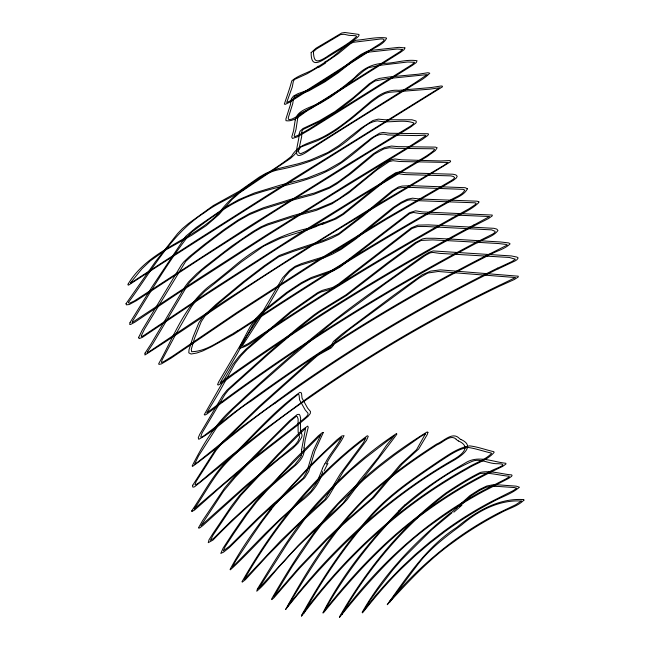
<?xml version="1.0" encoding="UTF-8"?>
<svg xmlns="http://www.w3.org/2000/svg" width="650" height="650" viewBox="0 0 650 650"><rect width="100%" height="100%" fill="white"/><g stroke="black" fill="none" stroke-linecap="round" stroke-linejoin="round"><path stroke-width="0.97" d="M322.709 471.543C319.694 483.446 311.667 493.285 301.982 500.581C276.014 521.357 254.629 547.592 230.344 569.814L230.059 569.514C241.223 548.308 255.726 528.515 270.303 509.364M322.562 468.406L316.818 482.601L310.976 491.164L280.02 519.261L265.428 533.374L232.278 567.336L235.503 561.194L251.948 536.347L262.08 521.617L271.627 509.104M326.349 464.092C331.029 453.879 339.341 445.608 344.061 435.63L341.77 436.012L336.838 439.944L311.716 464.051L275.665 502.929M324.992 463.734C329.412 454.317 337.22 446.428 341.551 437.288C318.175 457.145 297.286 480.001 276.835 502.881M399.051 510.697C369.606 541.377 342.127 574.933 322.839 612.942L323.497 612.788C353.714 575.543 386.262 539.695 425.612 511.761A428.537 406.388 -24.8 0 1 490.214 472.404L502.661 466.391L505.927 464.067L505.854 463.288C492.318 461.801 477.921 454.699 465.059 463.133C443.926 475.402 423.207 488.832 404.844 505.05M400.254 510.721C370.939 540.394 344.955 574.194 324.691 610.334C354.039 573.308 386.75 538.655 425.246 510.965A428.545 406.396 -24.8 0 1 489.84 471.616C494.268 468.544 512.574 463.677 495.983 463.686C488.085 463.458 480.244 458.12 472.339 461.289C447.858 471.754 426.164 488.434 405.738 505.391M459.509 506.35L470.876 496.023L479.806 490.295L486.07 487.281L490.815 486.338L498.387 486.452L514.183 487.532L516.734 488.239L513.337 490.563L491.083 501.743A357.906 339.406 -24.8 0 0 443.999 531.204L429.301 542.555L415.106 554.669L401.164 567.783L387.961 581.433L375.253 595.871L364.13 610.269L370.094 600.397L377.869 589.436L392.803 569.928L401.562 559.829L431.584 529.831L451.864 512.947M456.332 507.894L469.755 495.731L479.343 489.556L486.753 486.021L492.619 484.851L500.37 484.997L516.246 486.159L519.423 487.224C511.517 494.187 500.516 497.161 491.433 502.539A357.906 339.414 -24.8 0 0 444.364 531.992L429.666 543.343L415.472 555.457L401.529 568.571C387.424 582.343 374.782 597.48 362.513 612.861L362.148 612.332C384.28 573.438 416.057 540.702 450.718 512.744M221.999 401.497L206.765 412.848L218.676 392.998L235.024 363.504L240.963 355.777L247.252 349.237L291.273 312.122L317.663 293.678L321.206 291.915L331.581 289.031L338.991 284.749L412.043 228.459L417.674 226.541L426.376 226.525L491.595 229.881L495.137 231.327L494.715 232.668L492.757 234.041L476.962 242.019M222.422 402.252L206.854 414.082L204.929 415.049L204.238 414.684L232.773 364.528L239.029 356.371L245.814 349.318L290.526 311.594L317.541 292.727L322.359 290.339L332.597 287.511L338.089 284.31L411.352 227.849L417.909 225.127L428.545 224.884L493.862 228.312L496.803 229.109L497.949 230.531C493.171 237.014 483.901 238.55 477.279 242.832M234.65 412.189L204.132 435.663L201.939 437.019L200.728 437.084L202.02 433.046L224.884 394.542L228.581 389.878L269.563 353.161L298.773 328.177L313.812 316.176A78.252 27.958 -33.6 0 1 320.052 311.691M274.983 403.244C246.415 422.736 220.35 446.217 192.554 466.424L192.156 465.993C201.727 447.062 212.802 427.854 228.077 412.831C275.608 367.762 325.227 324.675 379.048 287.227L422.468 256.271L429.008 252.346L433.249 250.932L511.444 255.946L516.969 257.091L518.148 257.961L516.896 259.781L514.962 260.991L498.071 268.938M235.999 372.645L222.584 382.574L218.343 384.995L217.563 384.694L218.489 382.233L240.687 344.63L250.339 326.373L255.588 318.809L262.023 312.024L286.52 292.541L301.356 282.677L311.252 277.534L331.817 270.384L339.422 266.476L409.354 212.778L415.521 210.819L422.305 211.892L492.221 215.053L492.245 215.881L488.402 218.603L474.273 225.794M264.867 332.442L248.479 343.501L243.295 346.206L242.117 346.117L268.743 304.915L284.944 276.892L289.591 271.651L295.051 267.402L300.438 265.168L323.659 257.952L332.264 254.207L340.982 249.478L355.631 239.151L394.16 207.878L401.529 203.093L407.721 200.224L410.394 199.851L417.154 200.647L474.906 202.808L476.214 203.279L475.02 204.791L469.17 208.699L452.034 218.116M320.076 311.724L346.791 295.336L389.545 262.462L416.398 242.978L421.257 240.419L432.786 239.907L460.257 241.312L498.396 243.531L506.342 244.441L507.309 245.042L490.271 253.606M324.838 61.945C336.164 56.087 344.134 45.086 355.899 40.276C365.934 39.528 376.464 36.709 386.271 37.919L386.531 38.374C383.012 45.281 373.815 47.474 367.924 52.154L289.786 102.123L285.293 104.349L284.334 104.097C286.837 96.541 289.754 88.66 291.777 80.884C299.374 74.23 310.294 72.719 318.216 66.17M325.301 62.668L338.366 53.658L350.309 43.843L353.113 42.331L380.933 38.951L382.996 39.008L384.15 39.804L383.492 41.104L379.803 43.851L289.567 101.237L286.691 102.497L292.256 87.027L293.402 81.104L294.531 79.454L307.036 73.775L318.533 66.991M237.932 330.679L274.926 306.613C332.118 269.474 390.284 233.789 449.8 200.484C454.602 197.121 461.988 195.553 464.831 190.141L462.971 189.337L408.793 187.338L401.684 187.59L397.621 188.427L393.25 191.116L362.765 216.206L338.788 234.544L331.419 238.29L322.132 241.995L293.101 251.485L278.728 256.823L264.883 266.411L244.595 281.864L217.165 304.631L204.872 316.16L201.248 321.62L194.456 338.447L191.279 349.318L191.636 351.699C207.082 351.423 220.204 340.129 233.707 333.336M473.948 224.973L489.564 216.531L420.087 213.549L413.441 212.485L409.638 213.623L340.145 267.044L332.922 271.026L310.302 279.021L301.381 283.684L287.495 292.906L263.445 312L257.725 318.037L252.688 325.293L237.347 353.584L220.106 382.882L235.576 371.898A2172.869 2060.581 -24.8 0 1 473.915 224.908M490.579 254.426C496.901 250.705 504.92 249.137 510.096 243.872L508.763 242.938L500.638 241.987L462.467 239.72L434.964 238.282L426.059 238.266L422.402 238.956L415.326 242.613L388.204 262.308L345.93 294.864L319.459 311.098A81.599 29.315 -33.6 0 0 312.902 315.729L297.537 328.031L268.328 353.048L226.956 390.195L222.658 395.606L199.778 434.241L198.25 437.767L198.762 439.311C217.563 429.098 232.895 412.157 251.339 400.944A1649.879 1564.615 -24.8 0 1 490.531 254.337M497.754 268.125L512.054 261.511L515.385 259.196L509.177 257.449L439.782 253.386L432.851 252.419L430.211 252.85L425.587 255.279L385.092 283.855L333.271 322.002L289.039 358.881L259.919 384.507L233.236 409.029L219.229 423.581L198.567 455.91L194.577 464.067L197.527 462.304L242.101 426.652L291.062 390.707A1448.346 1373.499 -24.8 0 1 497.729 268.068M499.452 285.309L515.491 277.542L438.189 271.481L427.781 273.057L418.982 278.119L349.481 329.331L335.368 340.99L333.32 345.418L331.313 347.839L321.596 353.218A10.806 3.461 -35 0 0 316.201 356.744L260.366 406.429L221.853 443.373L216.036 450.385L196.276 481.236L194.943 484.713L196.032 484.721L199.168 482.609L228.743 457.681L260.642 432.453L309.522 396.581A1283.709 1217.369 -24.8 0 1 499.427 285.269M322.254 224.453L336.18 218.871L343.493 214.378L388.627 178.197L394.981 174.078L397.451 173.591L404.048 174.533L450.799 175.882L453.473 176.516L454.602 177.604L453.554 179.099L450.491 181.082L386.067 218.432L318.557 259.781L236.925 312.447L172.835 355.989L163.67 361.684L161.338 362.505L162.102 359.881L176.053 333.816L191.555 306.629L197.048 299.276L204.734 291.444L241.182 262.08L263.583 246.212L280.857 238.103L307.06 229.97M323.318 222.942L334.441 218.668L342.517 213.988L387.303 178.051L395.874 172.648L399.498 171.893L406.217 172.843L452.969 174.224L455.902 174.915L457.21 176.248L456.398 177.929L453.261 180.416L386.433 219.221L318.923 260.569L237.291 313.235L170.893 358.28L161.362 363.927L158.917 364.39L158.697 363.691C174.614 335.294 186.046 301.551 214.256 282.523L231.359 268.661C253.541 249.332 279.402 234.422 308.417 228.337M314.673 226.176L316.802 225.404M458.429 440.952C471.908 446.834 461.703 454.854 453.318 459.672C388.838 496.73 332.865 547.755 287.527 606.539C309.652 570.099 333.092 530.587 364.479 499.817C386.726 479.115 411.483 461.24 437.019 444.852C442.78 442.918 450.263 433.745 456.178 439.213M460.85 439.441C475.849 445.997 462.223 455.349 453.83 460.371C387.969 497.599 332.386 550.648 285.594 609.529C307.58 569.376 332.743 529.661 365.747 497.469C387.636 477.506 411.71 460.021 436.646 444.064C443.211 441.61 451.815 431.827 458.656 437.751A59.808 18.915 -28.8 0 0 460.817 439.465M275.023 403.293A1451.401 1376.399 -24.8 0 1 498.03 268.864M234.658 412.189A1700.034 1612.179 -24.8 0 1 283.92 376.707A1646.222 1561.146 -24.8 0 1 490.238 253.541M236.039 372.702A2172.836 2060.549 -24.8 0 1 474.24 225.729M222.479 402.326A1891.898 1794.138 -24.8 0 1 477.222 242.734M222.064 401.578A1891.882 1794.106 -24.8 0 1 476.905 241.922M323.529 222.609A148.046 42.876 -31.6 0 1 317.037 225.079M314.576 226.306A163.8 47.816 -31.7 0 1 308.319 228.467M322.627 223.893A150.711 43.266 -31.5 0 1 316.062 226.395M315.843 226.696A160.737 46.459 -31.6 0 1 311.521 228.248M311.415 228.386A168.732 49.026 -31.6 0 1 307.149 229.848M237.9 330.509A87.238 24.806 -34.7 0 1 233.707 333.149M264.883 332.467A2521.667 2391.358 -24.8 0 1 452.018 218.091M325.544 63.058A138.702 43.891 -33.2 0 1 318.703 67.429M325.033 62.254A135.704 42.941 -33.2 0 1 318.346 66.511M324.171 470.827A161.866 53.568 -38.2 0 1 327.933 463.385M270.051 509.34A97.216 38.106 -43.6 0 1 275.438 502.872M322.351 468.504A165.124 56.306 -37.4 0 1 324.764 463.832M271.399 509.088A94.031 36.66 -43.5 0 1 276.616 502.832M398.905 510.673A47.068 18.744 -38.8 0 1 404.731 504.985M400.124 510.697A44.306 17.42 -38.8 0 1 405.632 505.334M458.388 440.976A61.831 19.549 -29.1 0 1 456.162 439.221M457.348 507.423A97.224 9.734 -38.9 0 1 451.579 512.428M461.914 505.18A99.856 10.148 -38.7 0 1 453.83 512.192M242.198 581.376L242.198 582.156L245.383 579.686L267.459 555.661L296.002 526.866L326.113 499.468L328.989 495.739L343.493 471.226L366.511 440.351L368.266 436.361L367.315 435.736C315.599 474.045 273.918 525.525 242.198 581.376M126.043 303.688L126.352 304.826L129.171 304.558L136.459 300.641L200.46 258.733L282.457 206.367L364.593 155.049L410.548 127.124L415.724 123.175L416.301 122.224L416.089 121.022L411.929 119.779L384.987 119.771L378.259 119.121L372.994 120.502L361.359 127.961L338.496 145.844L327.738 152.547L310.261 160.103L298.415 163.727L277.916 168.683L265.956 173.298L259.244 177.125L239.2 191.263L213.338 205.546L188.549 223.478L182.431 228.572L177.58 233.618L155.464 261.658L126.043 303.688M295.214 119.99L293.572 130.764L291.728 137.069L292.451 138.426L297.164 136.931L309.554 129.821L412.506 65.301L416.276 62.546L417.064 60.743C406.152 58.971 394.883 63.318 383.817 63.383C372.361 63.546 362.221 69.062 354.721 77.602C343.541 86.767 332.183 95.997 319.296 102.676C311.407 107.794 297.351 109.428 295.214 119.99M297.643 118.617L295.986 129.504L294.158 135.712L294.621 136.695L299.26 134.81L309.229 129.009L412.027 64.586L414.659 62.286L407.729 61.994L378.934 65.455L368.355 67.746L363.902 70.679L343.858 87.506L330.623 97.004L321.254 102.716L300.332 113.368L298.228 115.562L297.643 118.617M128.521 302.315L128.724 303.087L129.667 303.144L134.192 301.039L249.275 226.395L347.791 164.434L410.077 126.401L412.994 124.386L413.863 122.964C402.886 118.901 389.35 123.622 377.593 120.867C366.616 121.924 359.003 132.015 350.382 137.979C330.241 155.813 304.33 164.751 278.33 169.812C265.078 172.575 254.873 181.626 244.148 189.191C231.587 197.925 216.913 203.068 204.791 212.453C170.901 233.992 151.726 270.92 128.521 302.315M402.529 49.449L399.848 51.756L298.204 115.887L291.972 119.096L289.323 119.616L288.356 119.153L288.291 117.723L292.793 103.456L293.377 98.784L294.734 96.314L308.685 90.943L324.724 81.957L338.049 72.906L352.357 61.563L361.359 55.258L365.958 52.853L368.851 52.098L397.272 49.018L402.529 49.449M301.722 132.316L301.657 136.744L298.48 151.093L299.073 152.977L300.576 153.774L305.557 151.548L415.001 82.859L427.196 74.612L387.173 78.666L374.969 80.99L370.581 83.874L350.813 100.766L335.806 112.06L321.669 120.648L303.444 129.269L302.283 130.398L301.722 132.316M298.041 424.174L298.147 432.201L299.569 437.328L297.854 441.456L295.067 444.99L247.138 484.469L200.874 525.817L223.543 491.164L235.064 477.417L268.32 443.04L290.924 420.68L296.449 416.203L297.213 416.601L298.123 419.006L298.041 424.174M300.479 422.508L300.576 430.471L301.957 434.712A18.736 5.793 -38.5 0 1 301.364 437.905L297.968 443.202L292.988 448.159L278.671 459.266L247.504 485.257L202.832 525.541L199.981 527.719L198.868 528.214L198.477 527.816L202.686 520.471L224.672 487.914L231.993 479.416L253.435 456.926L289.632 420.688L297.294 414.505L299.171 414.342L299.886 415.293L300.641 418.161L300.479 422.508M404.926 47.929L404.048 49.749L400.319 52.479L310.424 108.94C302.64 112.678 295.092 122.216 285.992 120.705L285.902 118.983L290.412 104.691L291.346 98.816L293.572 96.021L297.911 93.697L309.27 89.627L324.399 81.144L337.196 72.442L351.333 61.23L361.043 54.438L366.925 51.374L370.533 50.424L399.116 47.328L404.926 47.929M299.276 133.656C298.521 146.9 288.876 165.303 310.814 149.167C343.086 128.318 375.854 108.233 408.476 87.929C415.496 83.005 423.922 79.479 429.78 73.206L427.927 72.719L418.421 74.206L388.984 76.976L379.381 78.422L375.651 79.633L369.265 83.761L353.632 97.346L335.034 111.54L319.564 120.754L302.965 128.521L299.991 131.292L299.276 133.656M320.881 434.622L313.024 451.238L306.857 471.762L303.274 478.043L273.268 503.977L258.351 517.774L229.401 546.317L223.283 550.867L224.989 546.942L234.211 532.87L247.171 514.15L256.685 501.824L281.101 474.866L320.881 434.622M323.31 432.534L314.811 451.198L308.685 471.575L304.671 477.864L273.634 504.774L258.708 518.57L229.32 547.544L223.616 552.118L220.797 553.442L223.08 548.186L232.586 533.593L245.594 514.735L255.434 501.971L293.426 460.769L318.273 435.914L322.059 432.802L323.31 432.534M467.448 188.752C463.791 196.202 453.822 198.315 447.306 202.824C388.286 236.072 330.501 271.489 273.715 308.417L233.724 334.36L211.421 346.767L202.784 350.927L196.731 353.031L191.059 354.023L188.793 352.844L189.044 349.627L192.944 337.261L198.819 322.887L202.93 316.721L215.832 304.582L243.449 281.645L264.046 265.939L279.248 255.499L294.377 249.868L323.253 240.459L338.528 233.691L361.359 216.133L391.869 191.002L398.474 187.021L402.09 186.071L410.922 185.656L465.173 187.696L467.448 188.752M301.632 449.589L301.511 454.951L300.787 457.153L294.734 464.896L262.616 492.212L232.497 519.756L213.59 538.371L210.348 540.329L213.176 534.974L228.824 511.607L240.687 495.527L278.899 454.618L305.614 428.188L301.632 449.589M304.029 447.923C305.151 454.773 300.641 460.452 295.969 464.904C269.506 487.598 242.645 509.957 218.124 534.828L212.981 540.061L208.252 542.685L209.007 539.817L212.964 533.512L231.343 506.253L239.387 495.706L277.704 454.586L302.364 429.796L307.71 426.091L308.246 427.269L305.159 440.082L304.029 447.923M425.392 433.883L416.552 449.702L400.148 464.758L372.247 497.965L341.299 524.916L326.918 538.558L299.162 567.458L273.666 596.936L292.622 565.784L313.3 535.308L325.91 518.578L337.959 504.433L364.024 479.473L378.958 466.984L394.363 455.146L420.899 436.369L425.392 433.883M427.927 432.315L427.237 434.614L418.657 449.02L401.952 464.303L373.685 497.762L341.664 525.712L327.283 539.346L299.528 568.246L273.942 597.781L271.765 599.633L271.651 598.926C288.844 568.831 307.71 539.459 329.664 512.566C357.484 480.764 391.243 454.009 427.082 431.974L427.927 432.315M141.221 335.887L141.708 336.659L144.316 335.132L211.859 289.827L294.759 236.486L361.408 195.049L424.223 157.324A24.83 7.694 -31.4 0 0 429.691 153.733L433.509 150.841L434.582 149.248L433.274 148.793L396.094 148.346L389.407 147.753L383.874 148.915L374.538 154.009L350.504 173.916L336.724 183.918L329.355 188.216L313.292 194.569L288.21 201.281L262.283 209.308L249.413 214.63L238.257 220.919L224.477 230.344L206.862 243.669L192.294 255.336L185.656 261.438L144.593 328.957L141.221 335.887M138.734 337.285L139.051 338.618L142.293 337.431L207.163 293.938L278.509 247.804L361.774 195.837L426.944 156.666L435.297 150.597L437.141 147.761L435.435 147.111L398.206 146.648L391.454 146.047L384.946 147.42L379.421 149.914L373.417 153.725L349.294 173.704L338.333 181.781L329.721 187.013L314.608 192.961L289.681 199.623L263.461 207.732L250.047 213.281L237.9 220.114L223.641 229.873L203.645 245.042L189.02 256.904L183.674 261.999L181.236 265.176L142.261 330.029L138.734 337.285M194.204 508.942L250.729 460.517L296.603 424.913L306.442 416.642L307.881 414.798L308.027 413.27L305.207 409.947L299.593 399.929L299.024 394.769L298.163 394.282C272.821 414.204 251.014 438.523 228.053 461.102C214.143 475.028 205.359 492.927 194.204 508.942M191.961 510.502L191.742 511.591L194.618 510.006L220.309 487.273L251.095 461.313L297.164 425.555L308.1 416.325L310.269 413.546L310.489 411.523L307.653 408.159L302.047 398.166L301.486 392.99L299.926 392.332C272.764 411.734 250.941 438.181 226.818 461.134C212.501 475.516 203.336 493.902 191.961 510.502M365.82 437.97L363.521 442.577L340.324 473.858L324.813 499.574L310.342 512.346L281.223 540.239L244.238 579.54C275.145 525.622 316.526 474.719 365.82 437.97M478.887 201.882L478.725 202.662C471.315 209.926 461.216 213.679 452.376 218.92A2521.545 2391.236 -24.8 0 0 265.273 333.247C256.872 338.138 249.478 345.938 239.891 348.221L239.566 347.734L240.557 345.442L260.098 316.087L282.669 277.777L289.404 270.481L295.149 266.313L301.811 263.518L324.724 256.433L340.624 248.682L354.291 239.029L392.957 207.626L401.123 202.321L407.176 199.314L412.49 198.177L419.339 198.981L477.149 201.191L478.887 201.882M192.733 485.249L192.603 486.736A5.541 1.682 -42.7 0 0 194.643 486.728C232.611 456.536 269.531 424.572 309.887 397.369A1283.677 1217.344 -24.8 0 1 499.753 286.081L514.288 279.533L518.253 277.006L518.237 276.193L440.383 269.872L430.633 271.099L422.167 274.828L393.047 295.774L341.429 334.539L333.409 341.494L330.005 347.709L319.776 353.21L313.089 358.134L259.179 406.331L216.856 447.509L192.733 485.249M311.147 52.634C311.033 63.57 314.795 65.203 324.773 58.963C335.798 51.927 347.344 45.508 357.533 37.237A5.07 1.593 -33.2 0 0 358.751 34.409L344.914 32.5L341.721 33.012L316.095 48.181L311.147 52.634M313.414 51.667C313.82 62.335 316.623 63.107 326.146 57.224C336.18 50.131 347.807 44.874 356.663 36.359L355.786 35.718L348.822 35.319L344.207 34.288L340.608 34.547L316.542 48.921L313.414 51.667M302.014 614.632L301.478 616.216L307.767 608.091C339.584 566.702 377.008 529.506 419.469 499.054A468.626 444.405 -24.8 0 1 467.862 468.488C476.458 463.068 487.541 460.216 494.154 452.335L493.829 451.701C485.818 449.873 477.782 446.802 469.633 445.876C458.307 447.671 448.793 454.642 439.392 460.728C415.317 477.1 390.512 493.464 370.923 515.279C344.175 545.569 321.417 579.223 302.014 614.632M303.908 612.56L303.639 613.34C323.017 578.394 345.572 545.139 372.133 515.231C391.568 493.724 416.138 477.596 439.936 461.402C448.679 455.837 457.372 449.191 467.837 447.419C475.711 448.443 483.486 451.368 491.278 453.034L491.497 453.473C485.046 460.094 475.337 462.824 467.521 467.683A468.609 444.397 -24.8 0 0 419.104 498.266C376.626 528.726 339.186 565.939 307.361 607.352L302.981 613.438L303.908 612.56M145.031 353.137L144.901 355.006C196.674 322.173 246.805 285.886 299.293 253.874C348.757 221.658 400.562 192.757 450.588 161.688L450.515 160.867L449.491 160.574L440.676 160.948L401.757 159.819L395.054 158.998L391.666 159.575L385.653 162.614L379.779 166.66L349.846 190.986L338.658 198.908L332.231 202.678L317.501 208.796L292.167 215.857L267.394 223.949L260.333 227.191L252.793 231.668L231.579 246.171L204.986 266.711L196.747 273.683L188.5 282.002L184.957 286.715L150.768 344.411L145.031 353.137M147.428 351.934L147.201 352.991L226.614 299.748L298.927 253.078L365.974 211.494L444.226 165.181L447.964 162.443L399.62 161.509L393.006 160.696L389.171 161.639L377.154 169.723L348.749 192.912L331.963 203.832L316.266 210.381L290.696 217.523L268.271 224.794L262.202 227.248L255.474 231.018L241.361 240.224L223.649 253.248L201.947 270.327L190.507 281.401A27.04 8.507 -34.6 0 0 187.257 285.707L153.075 343.363L147.428 351.934M130.081 322.424L129.634 324.374L130.642 324.472L134.859 322.181L180.968 291.306L266.175 236.234L332.304 194.634L421.996 139.636L427.659 135.566L428.529 134.388L428.212 133.737L389.805 133.266L383.151 132.454L379.689 133.144L371.507 138.044L341.104 162.069L325.821 170.755L306.767 178.287L280.321 185.144L254.402 193.009L238.485 199.761L226.452 206.651L196.138 227.565L185.762 236.291L152.303 286.455L130.081 322.424M132.478 321.254L132.112 322.587L199.859 277.924L265.809 235.446L348.498 183.576L412.661 144.454L425.921 135.647L424.994 135.192L416.609 135.598L387.709 134.964C380.494 132.364 373.977 136.492 368.777 141.253C355.55 151.686 343.078 163.686 327.632 170.918C302.9 183.487 274.812 186.388 249.039 196.154C227.508 204.636 209.178 219.269 190.702 232.863C168.951 260.439 150.906 291.249 132.478 321.254M340.308 615.42L339.414 617.5C367.908 582.083 398.564 547.495 436.109 521.146A391.284 371.061 -24.8 0 1 483.641 491.286L508.527 478.481L511.485 476.434L512.078 475.524L511.712 474.906C501.361 474.126 490.596 470.186 480.439 472.396C468.423 478.294 457.104 485.574 445.957 492.976C402.642 525.525 367.234 568.498 340.308 615.42M128.326 283.668L127.855 284.749L128.472 285.179C232.253 217.823 337.423 152.002 442.504 86.808L442.236 86.093L441.009 86.003L431.186 87.531L398.783 90.334C390.593 89.619 382.736 92.487 376.228 97.386A22.441 7.109 -32.5 0 0 370.248 101.831C355.241 114.587 340.356 127.985 322.757 137.101C310.928 143.057 298.634 143.918 291.493 156.252C267.816 175.711 237.331 187.176 219.188 212.875A63.716 19.784 -33.6 0 1 213.281 218.538C186.225 242.068 147.981 251.477 128.326 283.668M130.666 282.644L130.439 283.213L197.121 239.972L294.824 177.856L439.855 87.758L429.358 89.221L389.317 92.284L384.938 93.47L378.601 96.866L371.621 101.912L351.739 118.568L336.562 129.935L327.194 135.752L317.736 140.579L300.966 146.965L294.092 155.082L290.493 158.389L239.866 192.652L231.912 199.591L218.993 214.516L206.245 225.623L191.726 235.268L165.035 250.339L150.191 260.959L141.976 268.767L130.666 282.644M341.9 614.128L341.713 614.559C368.509 568.262 403.626 525.891 446.436 493.691C457.283 486.468 468.325 479.432 479.976 473.582C489.474 472.192 499.509 475.532 509.194 476.19L509.161 476.881L505.781 478.977L483.291 490.49A391.267 371.053 -24.8 0 0 435.744 520.358C399.596 546.626 368.111 578.898 341.299 614.575L341.9 614.128M257.424 588.933L256.75 591.232C267.134 582.441 274.812 570.611 284.546 561.031C303.428 538.403 327.519 520.894 347.344 499.346C363.439 477.311 380.721 456.186 396.833 434.208L396.573 433.501C368.908 451.758 343.785 474.142 321.311 498.542C295.799 525.387 276.786 557.57 257.424 588.933M259.098 587.803L258.724 588.559L298.123 545.586L312.374 531.432L342.916 503.336L359.499 480.594L378.056 457.714L386.531 445.282L394.306 435.589L364.634 458.567L349.741 471.234L335.806 484.664L312.877 508.991L304.671 519.171L287.991 542.514L259.098 587.803M521.324 501.052L515.929 504.619L499.574 512.501A327.551 310.627 -24.8 0 0 452.92 541.409C429.439 558.927 407.924 579.142 389.317 601.786L390.52 600.909L389.878 601.949C399.417 588.941 409.037 575.981 418.836 563.16C430.674 547.974 446.241 536.291 461.63 524.94C477.969 510.876 499.501 499.525 521.324 501.052M523.957 500.11C517.473 506.561 507.731 508.706 499.915 513.297A327.543 310.619 -24.8 0 0 453.286 542.197C428.391 559.812 407.599 582.376 387.229 604.703C407.387 576.436 426.896 546.544 456.796 527.402C475.442 511.753 498.517 497.843 523.705 499.59L523.957 500.11"/></g></svg>
